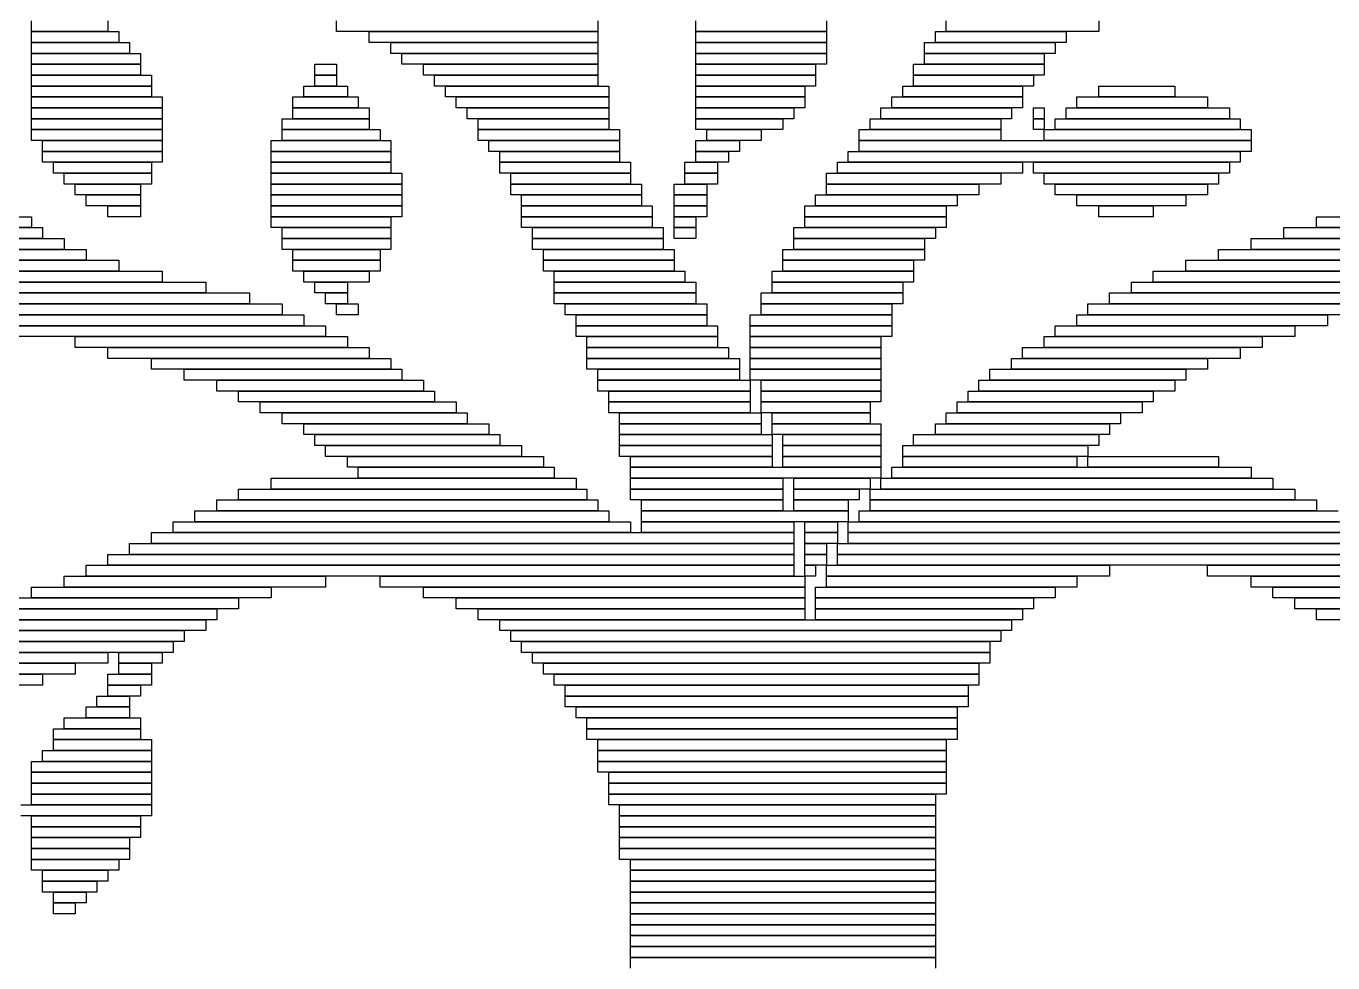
# Model space of a CAD drawing. Extents: x 366 to 657, y 364 to 660.
# Drawn here: x 439.5 to 559.5, y 474.5 to 560.5 of the extents above; entities that cross this region are included whole.
import ezdxf

# ---------------------------------------------------------------- set-up
doc = ezdxf.new("R2010")
doc.units = 0

msp = doc.modelspace()

# ---------------------------------------------------------------- linework, layer by layer
for p, q in [((440, 560), (440, 561)), ((447, 561), (447, 560)), ((468, 560), (468, 561)), ((492, 561), (492, 560)), ((501, 560), (501, 561)), ((513, 561), (513, 560)), ((524, 560), (524, 561)), ((538, 561), (538, 560)), ((447, 560), (440, 560)), ((440, 560), (448, 560)), ((440, 559), (440, 560)), ((448, 560), (448, 559)), ((492, 560), (468, 560)), ((471, 560), (492, 560)), ((471, 559), (471, 560)), ((492, 560), (492, 559)), ((513, 560), (501, 560)), ((501, 560), (513, 560)), ((501, 559), (501, 560)), ((513, 560), (513, 559)), ((523, 560), (535, 560)), ((523, 559), (523, 560)), ((538, 560), (524, 560)), ((535, 560), (535, 559)), ((448, 559), (440, 559)), ((440, 559), (449, 559)), ((440, 558), (440, 559)), ((449, 558), (440, 558)), ((440, 558), (450, 558)), ((440, 557), (440, 558)), ((449, 559), (449, 558)), ((450, 558), (450, 557)), ((492, 559), (471, 559)), ((473, 559), (492, 559)), ((473, 558), (473, 559)), ((492, 558), (473, 558)), ((474, 558), (492, 558)), ((474, 557), (474, 558)), ((492, 559), (492, 558)), ((492, 558), (492, 557)), ((513, 559), (501, 559)), ((501, 559), (513, 559)), ((501, 558), (501, 559)), ((513, 558), (501, 558)), ((501, 558), (513, 558)), ((501, 557), (501, 558)), ((513, 559), (513, 558)), ((513, 558), (513, 557)), ((522, 559), (534, 559)), ((522, 558), (522, 559)), ((534, 558), (522, 558)), ((522, 558), (533, 558)), ((522, 557), (522, 558)), ((535, 559), (523, 559)), ((533, 558), (533, 557)), ((534, 559), (534, 558)), ((450, 557), (440, 557)), ((440, 557), (450, 557)), ((440, 556), (440, 557)), ((450, 557), (450, 556)), ((466, 557), (468, 557)), ((466, 556), (466, 557)), ((468, 557), (468, 556)), ((492, 557), (474, 557)), ((476, 557), (492, 557)), ((476, 556), (476, 557)), ((492, 557), (492, 556)), ((513, 557), (501, 557)), ((501, 557), (512, 557)), ((501, 556), (501, 557)), ((512, 557), (512, 556)), ((521, 557), (533, 557)), ((521, 556), (521, 557)), ((533, 557), (522, 557)), ((533, 557), (533, 556)), ((450, 556), (440, 556)), ((440, 556), (451, 556)), ((440, 555), (440, 556)), ((451, 556), (451, 555)), ((468, 556), (466, 556)), ((466, 556), (468, 556)), ((466, 555), (466, 556)), ((468, 556), (468, 555)), ((492, 556), (476, 556)), ((477, 556), (492, 556)), ((477, 555), (477, 556)), ((492, 556), (492, 555)), ((512, 556), (501, 556)), ((501, 556), (512, 556)), ((501, 555), (501, 556)), ((512, 556), (512, 555)), ((533, 556), (521, 556)), ((521, 556), (532, 556)), ((521, 555), (521, 556)), ((532, 556), (532, 555)), ((451, 555), (440, 555)), ((440, 555), (451, 555)), ((440, 554), (440, 555)), ((451, 555), (451, 554)), ((465, 555), (469, 555)), ((465, 554), (465, 555)), ((468, 555), (466, 555)), ((469, 555), (469, 554)), ((492, 555), (477, 555)), ((478, 555), (493, 555)), ((478, 554), (478, 555)), ((493, 555), (493, 554)), ((512, 555), (501, 555)), ((501, 555), (511, 555)), ((501, 554), (501, 555)), ((511, 555), (511, 554)), ((520, 555), (531, 555)), ((520, 554), (520, 555)), ((532, 555), (521, 555)), ((531, 555), (531, 554)), ((538, 555), (545, 555)), ((538, 554), (538, 555)), ((545, 555), (545, 554)), ((451, 554), (440, 554)), ((440, 554), (452, 554)), ((440, 553), (440, 554)), ((452, 554), (452, 553)), ((464, 554), (470, 554)), ((464, 553), (464, 554)), ((469, 554), (465, 554)), ((470, 554), (470, 553)), ((493, 554), (478, 554)), ((479, 554), (493, 554)), ((479, 553), (479, 554)), ((493, 554), (493, 553)), ((511, 554), (501, 554)), ((501, 554), (511, 554)), ((501, 553), (501, 554)), ((511, 554), (511, 553)), ((519, 554), (531, 554)), ((519, 553), (519, 554)), ((531, 554), (520, 554)), ((531, 554), (531, 553)), ((536, 554), (548, 554)), ((536, 553), (536, 554)), ((545, 554), (538, 554)), ((548, 554), (548, 553)), ((452, 553), (440, 553)), ((440, 553), (452, 553)), ((440, 552), (440, 553)), ((452, 552), (440, 552)), ((440, 552), (452, 552)), ((440, 551), (440, 552)), ((452, 553), (452, 552)), ((452, 552), (452, 551)), ((463, 552), (471, 552)), ((463, 551), (463, 552)), ((470, 553), (464, 553)), ((464, 553), (471, 553)), ((464, 552), (464, 553)), ((471, 552), (464, 552)), ((471, 553), (471, 552)), ((471, 552), (471, 551)), ((493, 553), (479, 553)), ((480, 553), (493, 553)), ((480, 552), (480, 553)), ((493, 552), (480, 552)), ((481, 552), (493, 552)), ((481, 551), (481, 552)), ((493, 553), (493, 552)), ((493, 552), (493, 551)), ((511, 553), (501, 553)), ((501, 553), (510, 553)), ((501, 552), (501, 553)), ((510, 552), (501, 552)), ((501, 552), (509, 552)), ((501, 551), (501, 552)), ((509, 552), (509, 551)), ((510, 553), (510, 552)), ((517, 552), (529, 552)), ((517, 551), (517, 552)), ((518, 553), (530, 553)), ((518, 552), (518, 553)), ((530, 552), (518, 552)), ((531, 553), (519, 553)), ((529, 552), (529, 551)), ((530, 553), (530, 552)), ((532, 553), (533, 553)), ((532, 552), (532, 553)), ((533, 552), (532, 552)), ((532, 552), (533, 552)), ((532, 551), (532, 552)), ((533, 553), (533, 552)), ((533, 552), (533, 551)), ((534, 552), (551, 552)), ((534, 551), (534, 552)), ((535, 553), (550, 553)), ((535, 552), (535, 553)), ((550, 552), (535, 552)), ((548, 553), (536, 553)), ((550, 553), (550, 552)), ((551, 552), (551, 551)), ((452, 551), (440, 551)), ((440, 551), (452, 551)), ((440, 550), (440, 551)), ((452, 551), (452, 550)), ((471, 551), (463, 551)), ((463, 551), (472, 551)), ((463, 550), (463, 551)), ((472, 551), (472, 550)), ((493, 551), (481, 551)), ((481, 551), (494, 551)), ((481, 550), (481, 551)), ((494, 551), (494, 550)), ((509, 551), (501, 551)), ((502, 551), (507, 551)), ((502, 550), (502, 551)), ((507, 551), (507, 550)), ((516, 551), (529, 551)), ((516, 550), (516, 551)), ((529, 551), (517, 551)), ((529, 551), (529, 550)), ((533, 551), (532, 551)), ((533, 551), (552, 551)), ((533, 550), (533, 551)), ((551, 551), (534, 551)), ((552, 551), (552, 550)), ((452, 550), (440, 550)), ((441, 550), (452, 550)), ((441, 549), (441, 550)), ((452, 550), (452, 549)), ((462, 550), (473, 550)), ((462, 549), (462, 550)), ((472, 550), (463, 550)), ((473, 550), (473, 549)), ((494, 550), (481, 550)), ((482, 550), (494, 550)), ((482, 549), (482, 550)), ((494, 550), (494, 549)), ((501, 550), (505, 550)), ((501, 549), (501, 550)), ((507, 550), (502, 550)), ((505, 550), (505, 549)), ((529, 550), (516, 550)), ((516, 550), (552, 550)), ((516, 549), (516, 550)), ((552, 550), (533, 550)), ((552, 550), (552, 549)), ((452, 549), (441, 549)), ((441, 549), (452, 549)), ((441, 548), (441, 549)), ((452, 549), (452, 548)), ((473, 549), (462, 549)), ((462, 549), (473, 549)), ((462, 548), (462, 549)), ((473, 549), (473, 548)), ((494, 549), (482, 549)), ((483, 549), (494, 549)), ((483, 548), (483, 549)), ((494, 549), (494, 548)), ((505, 549), (501, 549)), ((501, 549), (504, 549)), ((501, 548), (501, 549)), ((504, 549), (504, 548)), ((515, 549), (551, 549)), ((515, 548), (515, 549)), ((552, 549), (516, 549)), ((551, 549), (551, 548)), ((452, 548), (441, 548)), ((442, 548), (451, 548)), ((442, 547), (442, 548)), ((451, 548), (451, 547)), ((473, 548), (462, 548)), ((462, 548), (473, 548)), ((462, 547), (462, 548)), ((473, 548), (473, 547)), ((494, 548), (483, 548)), ((483, 548), (495, 548)), ((483, 547), (483, 548)), ((495, 548), (495, 547)), ((500, 548), (503, 548)), ((500, 547), (500, 548)), ((504, 548), (501, 548)), ((503, 548), (503, 547)), ((514, 548), (531, 548)), ((514, 547), (514, 548)), ((551, 548), (515, 548)), ((531, 548), (531, 547)), ((532, 548), (550, 548)), ((532, 547), (532, 548)), ((550, 548), (550, 547)), ((451, 547), (442, 547)), ((443, 547), (451, 547)), ((443, 546), (443, 547)), ((451, 546), (443, 546)), ((444, 546), (450, 546)), ((444, 545), (444, 546)), ((450, 546), (450, 545)), ((451, 547), (451, 546)), ((473, 547), (462, 547)), ((462, 547), (474, 547)), ((462, 546), (462, 547)), ((474, 546), (462, 546)), ((462, 546), (474, 546)), ((462, 545), (462, 546)), ((474, 547), (474, 546)), ((474, 546), (474, 545)), ((495, 547), (483, 547)), ((484, 547), (495, 547)), ((484, 546), (484, 547)), ((495, 546), (484, 546)), ((484, 546), (496, 546)), ((484, 545), (484, 546)), ((495, 547), (495, 546)), ((496, 546), (496, 545)), ((499, 546), (502, 546)), ((499, 545), (499, 546)), ((503, 547), (500, 547)), ((500, 547), (503, 547)), ((500, 546), (500, 547)), ((503, 546), (500, 546)), ((502, 546), (502, 545)), ((503, 547), (503, 546)), ((513, 547), (529, 547)), ((513, 546), (513, 547)), ((529, 546), (513, 546)), ((513, 546), (527, 546)), ((513, 545), (513, 546)), ((531, 547), (514, 547)), ((527, 546), (527, 545)), ((529, 547), (529, 546)), ((550, 547), (532, 547)), ((533, 547), (549, 547)), ((533, 546), (533, 547)), ((549, 546), (533, 546)), ((534, 546), (548, 546)), ((534, 545), (534, 546)), ((548, 546), (548, 545)), ((549, 547), (549, 546)), ((450, 545), (444, 545)), ((445, 545), (450, 545)), ((445, 544), (445, 545)), ((450, 545), (450, 544)), ((474, 545), (462, 545)), ((462, 545), (474, 545)), ((462, 544), (462, 545)), ((474, 545), (474, 544)), ((496, 545), (484, 545)), ((485, 545), (496, 545)), ((485, 544), (485, 545)), ((496, 545), (496, 544)), ((502, 545), (499, 545)), ((499, 545), (502, 545)), ((499, 544), (499, 545)), ((502, 545), (502, 544)), ((512, 545), (525, 545)), ((512, 544), (512, 545)), ((527, 545), (513, 545)), ((525, 545), (525, 544)), ((548, 545), (534, 545)), ((536, 545), (546, 545)), ((536, 544), (536, 545)), ((546, 545), (546, 544)), ((450, 544), (445, 544)), ((447, 544), (450, 544)), ((447, 543), (447, 544)), ((450, 544), (450, 543)), ((474, 544), (462, 544)), ((462, 544), (474, 544)), ((462, 543), (462, 544)), ((474, 544), (474, 543)), ((496, 544), (485, 544)), ((485, 544), (497, 544)), ((485, 543), (485, 544)), ((497, 544), (497, 543)), ((502, 544), (499, 544)), ((499, 544), (502, 544)), ((499, 543), (499, 544)), ((502, 544), (502, 543)), ((511, 544), (524, 544)), ((511, 543), (511, 544)), ((525, 544), (512, 544)), ((524, 544), (524, 543)), ((546, 544), (536, 544)), ((538, 544), (543, 544)), ((538, 543), (538, 544)), ((543, 544), (543, 543)), ((429, 543), (440, 543)), ((440, 543), (440, 542)), ((450, 543), (447, 543)), ((474, 543), (462, 543)), ((462, 543), (473, 543)), ((462, 542), (462, 543)), ((473, 543), (473, 542)), ((497, 543), (485, 543)), ((485, 543), (497, 543)), ((485, 542), (485, 543)), ((497, 543), (497, 542)), ((502, 543), (499, 543)), ((499, 543), (501, 543)), ((499, 542), (499, 543)), ((501, 543), (501, 542)), ((524, 543), (511, 543)), ((511, 543), (524, 543)), ((511, 542), (511, 543)), ((524, 543), (524, 542)), ((543, 543), (538, 543)), ((558, 543), (578, 543)), ((558, 542), (558, 543)), ((440, 542), (429, 542)), ((430, 542), (441, 542)), ((441, 542), (441, 541)), ((473, 542), (462, 542)), ((463, 542), (473, 542)), ((463, 541), (463, 542)), ((473, 542), (473, 541)), ((497, 542), (485, 542)), ((486, 542), (498, 542)), ((486, 541), (486, 542)), ((498, 542), (498, 541)), ((501, 542), (499, 542)), ((499, 542), (501, 542)), ((499, 541), (499, 542)), ((501, 542), (501, 541)), ((510, 542), (523, 542)), ((510, 541), (510, 542)), ((524, 542), (511, 542)), ((523, 542), (523, 541)), ((555, 542), (576, 542)), ((555, 541), (555, 542)), ((578, 542), (558, 542)), ((441, 541), (430, 541)), ((431, 541), (443, 541)), ((443, 540), (431, 540)), ((432, 540), (445, 540)), ((443, 541), (443, 540)), ((445, 540), (445, 539)), ((473, 541), (463, 541)), ((463, 541), (473, 541)), ((463, 540), (463, 541)), ((473, 540), (463, 540)), ((464, 540), (472, 540)), ((464, 539), (464, 540)), ((472, 540), (472, 539)), ((473, 541), (473, 540)), ((498, 541), (486, 541)), ((486, 541), (498, 541)), ((486, 540), (486, 541)), ((498, 540), (486, 540)), ((487, 540), (499, 540)), ((487, 539), (487, 540)), ((498, 541), (498, 540)), ((501, 541), (499, 541)), ((499, 540), (499, 539)), ((509, 540), (522, 540)), ((509, 539), (509, 540)), ((523, 541), (510, 541)), ((510, 541), (522, 541)), ((510, 540), (510, 541)), ((522, 540), (510, 540)), ((522, 541), (522, 540)), ((522, 540), (522, 539)), ((549, 540), (574, 540)), ((549, 539), (549, 540)), ((552, 541), (574, 541)), ((552, 540), (552, 541)), ((574, 540), (552, 540)), ((576, 541), (555, 541)), ((445, 539), (432, 539)), ((433, 539), (448, 539)), ((448, 539), (448, 538)), ((472, 539), (464, 539)), ((464, 539), (472, 539)), ((464, 538), (464, 539)), ((472, 539), (472, 538)), ((499, 539), (487, 539)), ((487, 539), (499, 539)), ((487, 538), (487, 539)), ((499, 539), (499, 538)), ((522, 539), (509, 539)), ((509, 539), (521, 539)), ((509, 538), (509, 539)), ((521, 539), (521, 538)), ((546, 539), (578, 539)), ((546, 538), (546, 539)), ((574, 539), (549, 539)), ((432, 538), (452, 538)), ((448, 538), (433, 538)), ((452, 538), (452, 537)), ((472, 538), (464, 538)), ((465, 538), (471, 538)), ((465, 537), (465, 538)), ((471, 538), (471, 537)), ((499, 538), (487, 538)), ((488, 538), (500, 538)), ((488, 537), (488, 538)), ((500, 538), (500, 537)), ((508, 538), (521, 538)), ((508, 537), (508, 538)), ((521, 538), (509, 538)), ((521, 538), (521, 537)), ((543, 538), (581, 538)), ((543, 537), (543, 538)), ((578, 538), (546, 538)), ((418, 537), (456, 537)), ((452, 537), (432, 537)), ((456, 537), (456, 536)), ((471, 537), (465, 537)), ((466, 537), (469, 537)), ((466, 536), (466, 537)), ((469, 537), (469, 536)), ((500, 537), (488, 537)), ((488, 537), (501, 537)), ((488, 536), (488, 537)), ((501, 537), (501, 536)), ((521, 537), (508, 537)), ((508, 537), (520, 537)), ((508, 536), (508, 537)), ((520, 537), (520, 536)), ((541, 537), (583, 537)), ((541, 536), (541, 537)), ((581, 537), (543, 537)), ((456, 536), (418, 536)), ((419, 536), (460, 536)), ((460, 536), (460, 535)), ((469, 536), (466, 536)), ((467, 536), (469, 536)), ((467, 535), (467, 536)), ((469, 536), (469, 535)), ((501, 536), (488, 536)), ((488, 536), (501, 536)), ((488, 535), (488, 536)), ((501, 536), (501, 535)), ((507, 536), (520, 536)), ((507, 535), (507, 536)), ((520, 536), (508, 536)), ((520, 536), (520, 535)), ((539, 536), (565, 536)), ((539, 535), (539, 536)), ((583, 536), (541, 536)), ((460, 535), (419, 535)), ((419, 534), (465, 534)), ((421, 535), (463, 535)), ((463, 534), (421, 534)), ((463, 535), (463, 534)), ((465, 534), (465, 533)), ((469, 535), (467, 535)), ((468, 535), (470, 535)), ((468, 534), (468, 535)), ((470, 534), (468, 534)), ((470, 535), (470, 534)), ((501, 535), (488, 535)), ((489, 535), (502, 535)), ((489, 534), (489, 535)), ((502, 534), (489, 534)), ((490, 534), (502, 534)), ((490, 533), (490, 534)), ((502, 535), (502, 534)), ((502, 534), (502, 533)), ((506, 534), (519, 534)), ((506, 533), (506, 534)), ((520, 535), (507, 535)), ((507, 535), (519, 535)), ((507, 534), (507, 535)), ((519, 534), (507, 534)), ((519, 535), (519, 534)), ((519, 534), (519, 533)), ((536, 534), (559, 534)), ((536, 533), (536, 534)), ((537, 535), (562, 535)), ((537, 534), (537, 535)), ((562, 534), (537, 534)), ((565, 535), (539, 535)), ((559, 534), (559, 533)), ((418, 533), (467, 533)), ((465, 533), (419, 533)), ((467, 533), (467, 532)), ((502, 533), (490, 533)), ((490, 533), (503, 533)), ((490, 532), (490, 533)), ((503, 533), (503, 532)), ((519, 533), (506, 533)), ((506, 533), (519, 533)), ((506, 532), (506, 533)), ((519, 533), (519, 532)), ((534, 533), (556, 533)), ((534, 532), (534, 533)), ((559, 533), (536, 533)), ((556, 533), (556, 532)), ((467, 532), (418, 532)), ((444, 532), (469, 532)), ((444, 531), (444, 532)), ((469, 532), (469, 531)), ((503, 532), (490, 532)), ((491, 532), (503, 532)), ((491, 531), (491, 532)), ((503, 532), (503, 531)), ((519, 532), (506, 532)), ((506, 532), (518, 532)), ((506, 531), (506, 532)), ((518, 532), (518, 531)), ((533, 532), (553, 532)), ((533, 531), (533, 532)), ((556, 532), (534, 532)), ((553, 532), (553, 531)), ((469, 531), (444, 531)), ((447, 531), (471, 531)), ((447, 530), (447, 531)), ((471, 531), (471, 530)), ((503, 531), (491, 531)), ((491, 531), (504, 531)), ((491, 530), (491, 531)), ((504, 531), (504, 530)), ((518, 531), (506, 531)), ((506, 531), (518, 531)), ((506, 530), (506, 531)), ((518, 531), (518, 530)), ((531, 531), (551, 531)), ((531, 530), (531, 531)), ((553, 531), (533, 531)), ((551, 531), (551, 530)), ((471, 530), (447, 530)), ((451, 530), (473, 530)), ((451, 529), (451, 530)), ((473, 530), (473, 529)), ((504, 530), (491, 530)), ((491, 530), (505, 530)), ((491, 529), (491, 530)), ((505, 530), (505, 529)), ((518, 530), (506, 530)), ((506, 530), (518, 530)), ((506, 529), (506, 530)), ((518, 530), (518, 529)), ((530, 530), (548, 530)), ((530, 529), (530, 530)), ((551, 530), (531, 530)), ((548, 530), (548, 529)), ((473, 529), (451, 529)), ((454, 529), (474, 529)), ((454, 528), (454, 529)), ((474, 528), (454, 528)), ((457, 528), (476, 528)), ((457, 527), (457, 528)), ((474, 529), (474, 528)), ((476, 528), (476, 527)), ((505, 529), (491, 529)), ((492, 529), (505, 529)), ((492, 528), (492, 529)), ((505, 528), (492, 528)), ((492, 528), (506, 528)), ((492, 527), (492, 528)), ((505, 529), (505, 528)), ((518, 529), (506, 529)), ((506, 529), (518, 529)), ((506, 528), (506, 529)), ((518, 528), (506, 528)), ((506, 528), (506, 527)), ((507, 528), (518, 528)), ((507, 527), (507, 528)), ((518, 529), (518, 528)), ((518, 528), (518, 527)), ((527, 528), (545, 528)), ((527, 527), (527, 528)), ((528, 529), (546, 529)), ((528, 528), (528, 529)), ((546, 528), (528, 528)), ((548, 529), (530, 529)), ((545, 528), (545, 527)), ((546, 529), (546, 528)), ((476, 527), (457, 527)), ((459, 527), (477, 527)), ((459, 526), (459, 527)), ((477, 527), (477, 526)), ((506, 527), (492, 527)), ((493, 527), (506, 527)), ((493, 526), (493, 527)), ((506, 527), (506, 526)), ((518, 527), (507, 527)), ((507, 527), (518, 527)), ((507, 526), (507, 527)), ((518, 527), (518, 526)), ((526, 527), (543, 527)), ((526, 526), (526, 527)), ((545, 527), (527, 527)), ((543, 527), (543, 526)), ((477, 526), (459, 526)), ((461, 526), (479, 526)), ((461, 525), (461, 526)), ((479, 526), (479, 525)), ((506, 526), (493, 526)), ((493, 526), (506, 526)), ((493, 525), (493, 526)), ((506, 526), (506, 525)), ((518, 526), (507, 526)), ((507, 526), (517, 526)), ((507, 525), (507, 526)), ((517, 526), (517, 525)), ((525, 526), (542, 526)), ((525, 525), (525, 526)), ((543, 526), (526, 526)), ((542, 526), (542, 525)), ((479, 525), (461, 525)), ((463, 525), (480, 525)), ((463, 524), (463, 525)), ((480, 525), (480, 524)), ((506, 525), (493, 525)), ((494, 525), (507, 525)), ((494, 524), (494, 525)), ((517, 525), (507, 525)), ((507, 525), (507, 524)), ((508, 525), (517, 525)), ((508, 524), (508, 525)), ((517, 525), (517, 524)), ((524, 525), (540, 525)), ((524, 524), (524, 525)), ((542, 525), (525, 525)), ((540, 525), (540, 524)), ((480, 524), (463, 524)), ((465, 524), (482, 524)), ((465, 523), (465, 524)), ((482, 524), (482, 523)), ((507, 524), (494, 524)), ((494, 524), (507, 524)), ((494, 523), (494, 524)), ((507, 524), (507, 523)), ((517, 524), (508, 524)), ((508, 524), (518, 524)), ((508, 523), (508, 524)), ((518, 524), (518, 523)), ((523, 524), (539, 524)), ((523, 523), (523, 524)), ((540, 524), (524, 524)), ((539, 524), (539, 523)), ((482, 523), (465, 523)), ((466, 523), (483, 523)), ((466, 522), (466, 523)), ((483, 522), (466, 522)), ((467, 522), (485, 522)), ((467, 521), (467, 522)), ((483, 523), (483, 522)), ((485, 522), (485, 521)), ((507, 523), (494, 523)), ((494, 523), (508, 523)), ((494, 522), (494, 523)), ((508, 522), (494, 522)), ((494, 522), (508, 522)), ((494, 521), (494, 522)), ((518, 523), (508, 523)), ((508, 523), (508, 522)), ((508, 522), (508, 521)), ((509, 523), (518, 523)), ((509, 522), (509, 523)), ((518, 522), (509, 522)), ((509, 522), (518, 522)), ((509, 521), (509, 522)), ((518, 523), (518, 522)), ((518, 522), (518, 521)), ((520, 522), (537, 522)), ((520, 521), (520, 522)), ((521, 523), (538, 523)), ((521, 522), (521, 523)), ((538, 522), (521, 522)), ((539, 523), (523, 523)), ((537, 522), (537, 521)), ((538, 523), (538, 522)), ((485, 521), (467, 521)), ((469, 521), (487, 521)), ((469, 520), (469, 521)), ((487, 521), (487, 520)), ((508, 521), (494, 521)), ((495, 521), (508, 521)), ((495, 520), (495, 521)), ((508, 521), (508, 520)), ((518, 521), (509, 521)), ((509, 521), (518, 521)), ((509, 520), (509, 521)), ((518, 521), (518, 520)), ((537, 521), (520, 521)), ((520, 521), (536, 521)), ((520, 520), (520, 521)), ((536, 521), (536, 520)), ((537, 521), (549, 521)), ((537, 520), (537, 521)), ((549, 521), (549, 520)), ((487, 520), (469, 520)), ((470, 520), (488, 520)), ((470, 519), (470, 520)), ((488, 520), (488, 519)), ((508, 520), (495, 520)), ((495, 520), (518, 520)), ((495, 519), (495, 520)), ((518, 520), (509, 520)), ((518, 520), (518, 519)), ((519, 520), (552, 520)), ((519, 519), (519, 520)), ((536, 520), (520, 520)), ((549, 520), (537, 520)), ((552, 520), (552, 519)), ((462, 519), (490, 519)), ((462, 518), (462, 519)), ((488, 519), (470, 519)), ((490, 519), (490, 518)), ((518, 519), (495, 519)), ((495, 519), (509, 519)), ((495, 518), (495, 519)), ((509, 519), (509, 518)), ((510, 519), (517, 519)), ((510, 518), (510, 519)), ((517, 519), (517, 518)), ((518, 519), (554, 519)), ((518, 518), (518, 519)), ((552, 519), (519, 519)), ((554, 519), (554, 518)), ((459, 518), (491, 518)), ((459, 517), (459, 518)), ((490, 518), (462, 518)), ((491, 518), (491, 517)), ((509, 518), (495, 518)), ((495, 518), (509, 518)), ((495, 517), (495, 518)), ((509, 518), (509, 517)), ((517, 518), (510, 518)), ((510, 518), (516, 518)), ((510, 517), (510, 518)), ((516, 518), (516, 517)), ((517, 518), (556, 518)), ((517, 517), (517, 518)), ((554, 518), (518, 518)), ((556, 518), (556, 517)), ((455, 516), (493, 516)), ((455, 515), (455, 516)), ((457, 517), (492, 517)), ((457, 516), (457, 517)), ((492, 516), (457, 516)), ((491, 517), (459, 517)), ((492, 517), (492, 516)), ((493, 516), (493, 515)), ((509, 517), (495, 517)), ((496, 517), (509, 517)), ((496, 516), (496, 517)), ((509, 516), (496, 516)), ((496, 516), (515, 516)), ((496, 515), (496, 516)), ((509, 517), (509, 516)), ((516, 517), (510, 517)), ((510, 517), (515, 517)), ((510, 516), (510, 517)), ((515, 516), (510, 516)), ((515, 517), (515, 516)), ((515, 516), (515, 515)), ((516, 516), (560, 516)), ((516, 515), (516, 516)), ((556, 517), (517, 517)), ((517, 517), (558, 517)), ((517, 516), (517, 517)), ((558, 516), (517, 516)), ((558, 517), (558, 516)), ((453, 515), (495, 515)), ((453, 514), (453, 515)), ((493, 515), (455, 515)), ((495, 515), (495, 514)), ((515, 515), (496, 515)), ((496, 515), (510, 515)), ((496, 514), (496, 515)), ((510, 515), (510, 514)), ((511, 515), (514, 515)), ((511, 514), (511, 515)), ((514, 515), (514, 514)), ((515, 515), (562, 515)), ((515, 514), (515, 515)), ((560, 515), (516, 515)), ((451, 514), (510, 514)), ((451, 513), (451, 514)), ((495, 514), (453, 514)), ((510, 514), (496, 514)), ((510, 514), (510, 513)), ((514, 514), (511, 514)), ((511, 514), (514, 514)), ((511, 513), (511, 514)), ((514, 514), (514, 513)), ((562, 514), (515, 514)), ((515, 514), (564, 514)), ((515, 513), (515, 514)), ((449, 513), (510, 513)), ((449, 512), (449, 513)), ((510, 513), (451, 513)), ((510, 513), (510, 512)), ((514, 513), (511, 513)), ((511, 513), (513, 513)), ((511, 512), (511, 513)), ((513, 513), (513, 512)), ((514, 513), (566, 513)), ((514, 512), (514, 513)), ((564, 513), (515, 513)), ((447, 512), (510, 512)), ((447, 511), (447, 512)), ((510, 512), (449, 512)), ((510, 512), (510, 511)), ((513, 512), (511, 512)), ((511, 512), (513, 512)), ((511, 511), (511, 512)), ((513, 512), (513, 511)), ((566, 512), (514, 512)), ((514, 512), (568, 512)), ((514, 511), (514, 512)), ((443, 510), (467, 510)), ((443, 509), (443, 510)), ((445, 511), (510, 511)), ((445, 510), (445, 511)), ((510, 510), (445, 510)), ((510, 511), (447, 511)), ((467, 510), (467, 509)), ((472, 510), (511, 510)), ((472, 509), (472, 510)), ((510, 511), (510, 510)), ((513, 511), (511, 511)), ((511, 511), (512, 511)), ((511, 510), (511, 511)), ((512, 510), (511, 510)), ((511, 510), (511, 509)), ((512, 511), (512, 510)), ((513, 511), (539, 511)), ((513, 510), (513, 511)), ((539, 510), (513, 510)), ((513, 510), (536, 510)), ((513, 509), (513, 510)), ((568, 511), (514, 511)), ((536, 510), (536, 509)), ((539, 511), (539, 510)), ((548, 511), (571, 511)), ((548, 510), (548, 511)), ((571, 510), (548, 510)), ((552, 510), (574, 510)), ((552, 509), (552, 510)), ((440, 509), (462, 509)), ((440, 508), (440, 509)), ((467, 509), (443, 509)), ((462, 509), (462, 508)), ((511, 509), (472, 509)), ((476, 509), (511, 509)), ((476, 508), (476, 509)), ((511, 509), (511, 508)), ((512, 509), (534, 509)), ((512, 508), (512, 509)), ((536, 509), (513, 509)), ((534, 509), (534, 508)), ((574, 509), (552, 509)), ((554, 509), (578, 509)), ((554, 508), (554, 509)), ((436, 508), (459, 508)), ((462, 508), (440, 508)), ((459, 508), (459, 507)), ((511, 508), (476, 508)), ((479, 508), (511, 508)), ((479, 507), (479, 508)), ((511, 508), (511, 507)), ((534, 508), (512, 508)), ((512, 508), (532, 508)), ((512, 507), (512, 508)), ((532, 508), (532, 507)), ((578, 508), (554, 508)), ((556, 508), (613, 508)), ((556, 507), (556, 508)), ((430, 507), (457, 507)), ((459, 507), (436, 507)), ((457, 507), (457, 506)), ((511, 507), (479, 507)), ((481, 507), (511, 507)), ((481, 506), (481, 507)), ((511, 507), (511, 506)), ((532, 507), (512, 507)), ((512, 507), (531, 507)), ((512, 506), (512, 507)), ((531, 507), (531, 506)), ((613, 507), (556, 507)), ((558, 507), (611, 507)), ((558, 506), (558, 507)), ((419, 506), (456, 506)), ((457, 506), (430, 506)), ((456, 506), (456, 505)), ((511, 506), (481, 506)), ((483, 506), (530, 506)), ((483, 505), (483, 506)), ((531, 506), (512, 506)), ((530, 506), (530, 505)), ((611, 506), (558, 506)), ((400, 505), (454, 505)), ((454, 504), (400, 504)), ((401, 504), (453, 504)), ((456, 505), (419, 505)), ((453, 504), (453, 503)), ((454, 505), (454, 504)), ((530, 505), (483, 505)), ((484, 505), (529, 505)), ((484, 504), (484, 505)), ((529, 504), (484, 504)), ((485, 504), (528, 504)), ((485, 503), (485, 504)), ((528, 504), (528, 503)), ((529, 505), (529, 504)), ((453, 503), (401, 503)), ((403, 503), (447, 503)), ((447, 503), (447, 502)), ((448, 503), (452, 503)), ((448, 502), (448, 503)), ((452, 503), (452, 502)), ((528, 503), (485, 503)), ((486, 503), (528, 503)), ((486, 502), (486, 503)), ((528, 503), (528, 502)), ((447, 502), (403, 502)), ((405, 502), (444, 502)), ((444, 502), (444, 501)), ((452, 502), (448, 502)), ((448, 502), (451, 502)), ((448, 501), (448, 502)), ((451, 502), (451, 501)), ((528, 502), (486, 502)), ((487, 502), (527, 502)), ((487, 501), (487, 502)), ((527, 502), (527, 501)), ((403, 501), (441, 501)), ((444, 501), (405, 501)), ((441, 501), (441, 500)), ((447, 501), (451, 501)), ((447, 500), (447, 501)), ((451, 501), (448, 501)), ((451, 501), (451, 500)), ((527, 501), (487, 501)), ((488, 501), (527, 501)), ((488, 500), (488, 501)), ((527, 501), (527, 500)), ((441, 500), (403, 500)), ((451, 500), (447, 500)), ((447, 500), (450, 500)), ((447, 499), (447, 500)), ((450, 500), (450, 499)), ((527, 500), (488, 500)), ((489, 500), (526, 500)), ((489, 499), (489, 500)), ((526, 500), (526, 499)), ((445, 498), (449, 498)), ((445, 497), (445, 498)), ((446, 499), (449, 499)), ((446, 498), (446, 499)), ((449, 498), (446, 498)), ((450, 499), (447, 499)), ((449, 499), (449, 498)), ((449, 498), (449, 497)), ((526, 499), (489, 499)), ((489, 499), (526, 499)), ((489, 498), (489, 499)), ((526, 498), (489, 498)), ((490, 498), (525, 498)), ((490, 497), (490, 498)), ((525, 498), (525, 497)), ((526, 499), (526, 498)), ((443, 497), (450, 497)), ((443, 496), (443, 497)), ((449, 497), (445, 497)), ((450, 497), (450, 496)), ((525, 497), (490, 497)), ((491, 497), (525, 497)), ((491, 496), (491, 497)), ((525, 497), (525, 496)), ((442, 496), (450, 496)), ((442, 495), (442, 496)), ((450, 496), (443, 496)), ((450, 496), (450, 495)), ((525, 496), (491, 496)), ((491, 496), (525, 496)), ((491, 495), (491, 496)), ((525, 496), (525, 495)), ((450, 495), (442, 495)), ((442, 495), (451, 495)), ((442, 494), (442, 495)), ((451, 495), (451, 494)), ((525, 495), (491, 495)), ((492, 495), (524, 495)), ((492, 494), (492, 495)), ((524, 495), (524, 494)), ((441, 494), (451, 494)), ((441, 493), (441, 494)), ((451, 494), (442, 494)), ((451, 494), (451, 493)), ((524, 494), (492, 494)), ((492, 494), (524, 494)), ((492, 493), (492, 494)), ((524, 494), (524, 493)), ((440, 493), (451, 493)), ((440, 492), (440, 493)), ((451, 492), (440, 492)), ((440, 492), (451, 492)), ((440, 491), (440, 492)), ((451, 493), (441, 493)), ((451, 493), (451, 492)), ((451, 492), (451, 491)), ((524, 493), (492, 493)), ((492, 493), (524, 493)), ((492, 492), (492, 493)), ((524, 492), (492, 492)), ((493, 492), (524, 492)), ((493, 491), (493, 492)), ((524, 493), (524, 492)), ((524, 492), (524, 491)), ((451, 491), (440, 491)), ((440, 491), (451, 491)), ((440, 490), (440, 491)), ((451, 491), (451, 490)), ((524, 491), (493, 491)), ((493, 491), (524, 491)), ((493, 490), (493, 491)), ((524, 491), (524, 490)), ((451, 490), (440, 490)), ((440, 490), (451, 490)), ((440, 489), (440, 490)), ((451, 490), (451, 489)), ((524, 490), (493, 490)), ((493, 490), (523, 490)), ((493, 489), (493, 490)), ((523, 490), (523, 489)), ((439, 489), (451, 489)), ((451, 489), (440, 489)), ((451, 489), (451, 488)), ((523, 489), (493, 489)), ((494, 489), (523, 489)), ((494, 488), (494, 489)), ((523, 489), (523, 488)), ((451, 488), (439, 488)), ((440, 488), (450, 488)), ((440, 487), (440, 488)), ((450, 488), (450, 487)), ((523, 488), (494, 488)), ((494, 488), (523, 488)), ((494, 487), (494, 488)), ((523, 488), (523, 487)), ((450, 487), (440, 487)), ((440, 487), (450, 487)), ((440, 486), (440, 487)), ((450, 486), (440, 486)), ((440, 486), (449, 486)), ((440, 485), (440, 486)), ((449, 486), (449, 485)), ((450, 487), (450, 486)), ((523, 487), (494, 487)), ((494, 487), (523, 487)), ((494, 486), (494, 487)), ((523, 486), (494, 486)), ((494, 486), (523, 486)), ((494, 485), (494, 486)), ((523, 487), (523, 486)), ((523, 486), (523, 485)), ((449, 485), (440, 485)), ((440, 485), (449, 485)), ((440, 484), (440, 485)), ((449, 485), (449, 484)), ((523, 485), (494, 485)), ((494, 485), (523, 485)), ((494, 484), (494, 485)), ((523, 485), (523, 484)), ((449, 484), (440, 484)), ((440, 484), (448, 484)), ((440, 483), (440, 484)), ((448, 484), (448, 483)), ((523, 484), (494, 484)), ((495, 484), (523, 484)), ((495, 483), (495, 484)), ((523, 484), (523, 483)), ((448, 483), (440, 483)), ((441, 483), (447, 483)), ((441, 482), (441, 483)), ((447, 483), (447, 482)), ((523, 483), (495, 483)), ((495, 483), (523, 483)), ((495, 482), (495, 483)), ((523, 483), (523, 482)), ((447, 482), (441, 482)), ((441, 482), (446, 482)), ((441, 481), (441, 482)), ((446, 482), (446, 481)), ((523, 482), (495, 482)), ((495, 482), (523, 482)), ((495, 481), (495, 482)), ((523, 482), (523, 481)), ((446, 481), (441, 481)), ((442, 481), (445, 481)), ((442, 480), (442, 481)), ((445, 480), (442, 480)), ((442, 480), (444, 480)), ((442, 479), (442, 480)), ((444, 480), (444, 479)), ((445, 481), (445, 480)), ((523, 481), (495, 481)), ((495, 481), (523, 481)), ((495, 480), (495, 481)), ((523, 480), (495, 480)), ((495, 480), (523, 480)), ((495, 479), (495, 480)), ((523, 481), (523, 480)), ((523, 480), (523, 479)), ((444, 479), (442, 479)), ((523, 479), (495, 479)), ((495, 479), (523, 479)), ((495, 478), (495, 479)), ((523, 479), (523, 478)), ((523, 478), (495, 478)), ((495, 478), (523, 478)), ((495, 477), (495, 478)), ((523, 478), (523, 477)), ((523, 477), (495, 477)), ((495, 477), (523, 477)), ((495, 476), (495, 477)), ((523, 477), (523, 476)), ((523, 476), (495, 476)), ((495, 476), (523, 476)), ((495, 475), (495, 476)), ((523, 476), (523, 475)), ((523, 475), (495, 475)), ((495, 475), (523, 475)), ((495, 474), (495, 475)), ((523, 475), (523, 474))]:
    msp.add_line(p, q)

doc.saveas('drawing.dxf')
